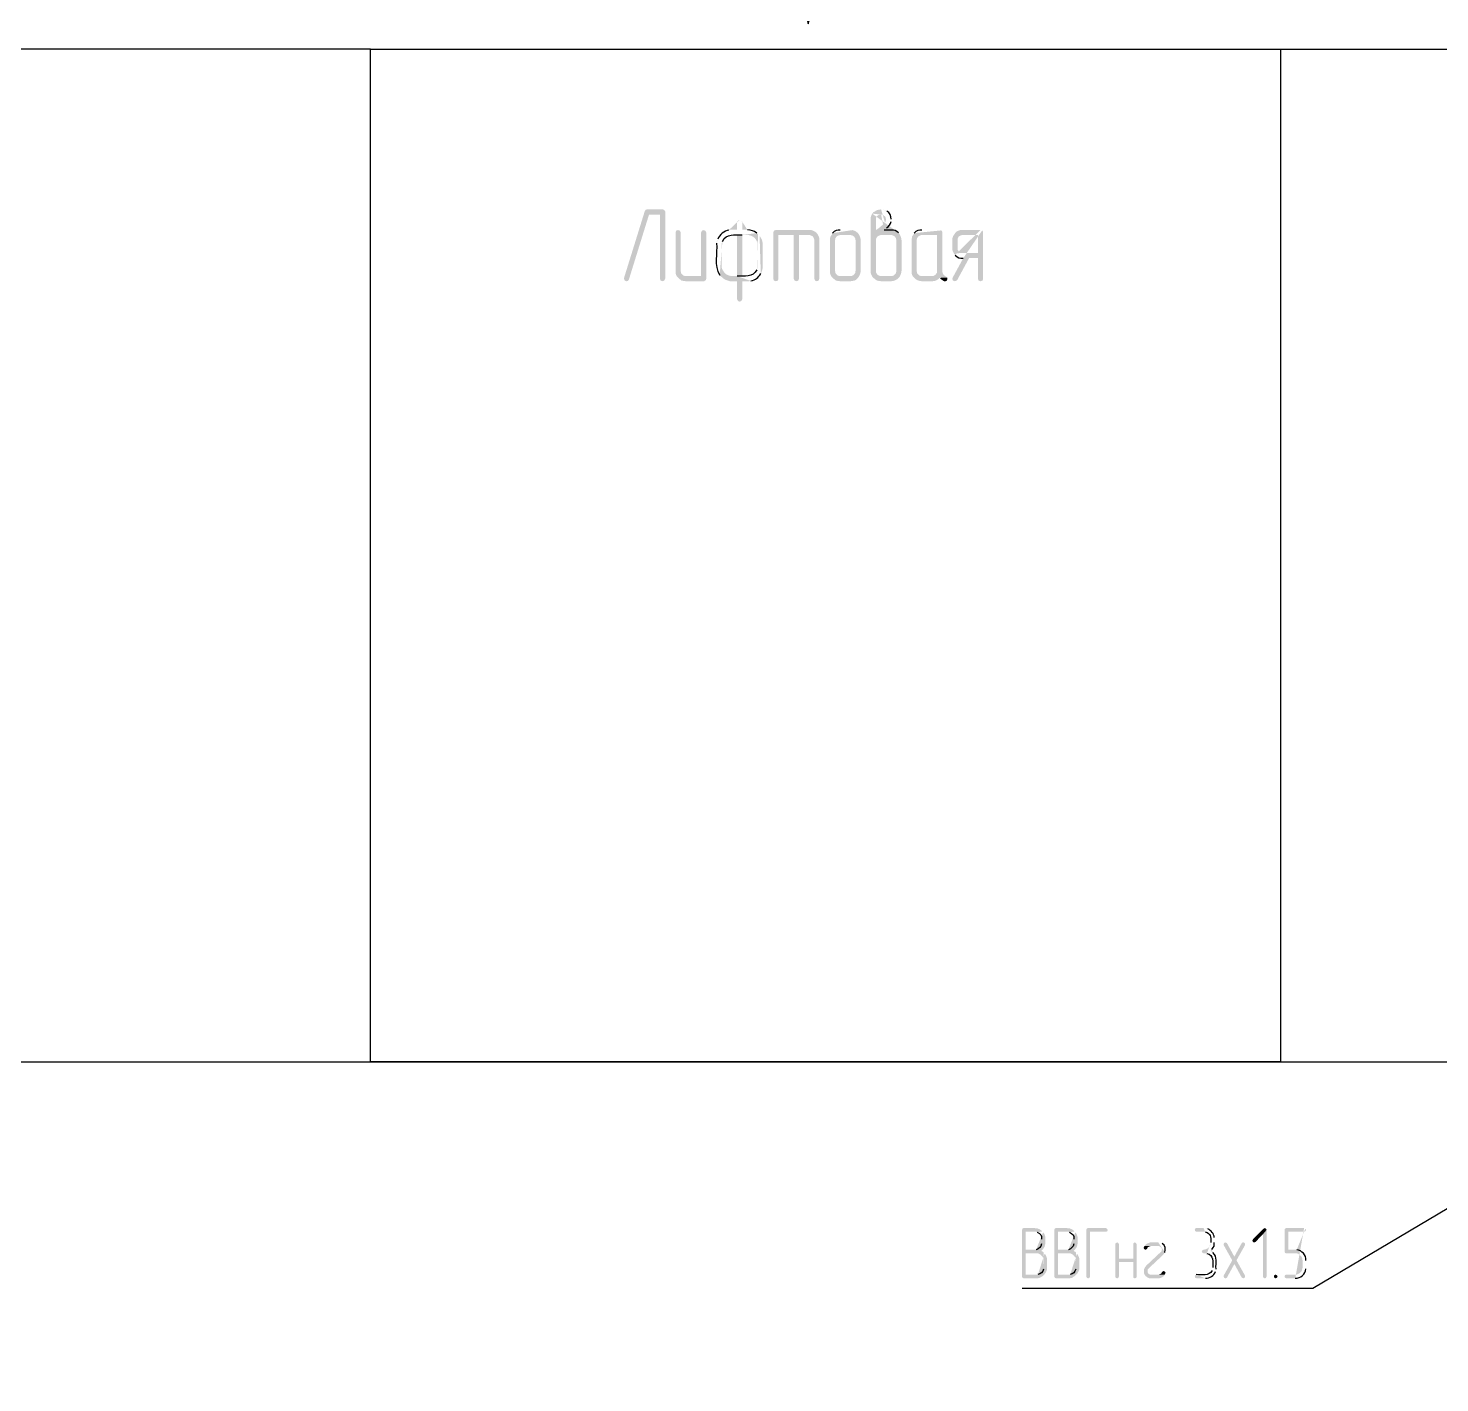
# Model space of a CAD drawing. Header units: millimetres. Extents: x -211 to 10565, y -2293 to 2244.
# Drawn here: x 4613.6 to 4711.6, y -226.1 to -132 of the extents above; entities that cross this region are included whole.
import ezdxf

# ---------------------------------------------------------------- set-up
doc = ezdxf.new("R2010")
doc.units = ezdxf.units.MM
doc.layers.add('PDF _Геометрия', color=7, linetype='Continuous')
doc.layers.add('PDF _Сплошная заливка', color=7, linetype='Continuous')

msp = doc.modelspace()

# ---------------------------------------------------------------- hatches: boundary and pattern name
at = {"layer": 'PDF _Сплошная заливка', "transparency": 33554559}
for points in [[(4657.629, -144.579), (4656.571, -144.579), (4656.465, -144.6), (4656.401, -144.706), (4654.962, -149.34), (4654.962, -149.403), (4655.005, -149.53), (4655.132, -149.573), (4655.238, -149.552), (4655.301, -149.446), (4656.698, -144.939), (4657.459, -144.939), (4657.819, -144.769), (4657.819, -144.727), (4657.756, -144.621)], [(4657.819, -144.769), (4657.459, -144.939), (4657.459, -149.403), (4657.502, -149.53), (4657.629, -149.573), (4657.756, -149.53), (4657.819, -149.403)], [(4658.708, -146.018), (4658.581, -146.06), (4658.539, -146.187), (4658.539, -149.001), (4658.581, -149.128), (4658.644, -149.255), (4659.258, -149.213), (4659.11, -149.192), (4659.004, -149.107), (4658.919, -149.001), (4658.898, -148.853), (4658.898, -146.187), (4658.835, -146.06)], [(4660.485, -146.018), (4660.379, -146.06), (4660.316, -146.187), (4660.316, -149.213), (4659.258, -149.213), (4658.644, -149.255), (4658.75, -149.361), (4658.962, -149.53), (4659.258, -149.573), (4660.528, -149.573), (4660.633, -149.509), (4660.676, -149.403), (4660.676, -146.187), (4660.612, -146.06)], [(4667.828, -146.018), (4665.479, -146.018), (4665.373, -146.06), (4665.331, -146.187), (4665.331, -149.403), (4665.373, -149.53), (4665.5, -149.573), (4665.627, -149.53), (4665.648, -149.53), (4665.691, -149.403), (4665.691, -146.356), (4667.828, -146.356), (4668.42, -146.314), (4668.336, -146.208), (4668.23, -146.124), (4668.103, -146.06), (4667.976, -146.018)], [(4667.109, -146.356), (4666.749, -146.356), (4666.749, -149.403), (4666.812, -149.53), (4666.939, -149.573), (4667.066, -149.53), (4667.109, -149.403)], [(4668.42, -146.314), (4667.828, -146.356), (4667.955, -146.399), (4668.082, -146.462), (4668.145, -146.589), (4668.188, -146.716), (4668.188, -149.403), (4668.23, -149.53), (4668.357, -149.573), (4668.484, -149.53), (4668.526, -149.403), (4668.526, -146.568), (4668.484, -146.441)], [(4669.394, -146.335), (4669.309, -146.462), (4669.267, -146.589), (4669.267, -149.001), (4669.309, -149.128), (4669.373, -149.255), (4669.986, -149.213), (4669.838, -149.192), (4669.732, -149.107), (4669.648, -149.001), (4669.627, -148.853), (4669.627, -146.716), (4669.648, -146.589), (4669.732, -146.462), (4669.838, -146.399), (4669.986, -146.356), (4670.685, -146.356)], [(4674.113, -146.314), (4673.52, -146.356), (4673.668, -146.399), (4673.774, -146.462), (4673.859, -146.589), (4673.88, -146.716), (4673.88, -148.853), (4673.859, -149.001), (4673.774, -149.107), (4673.668, -149.192), (4673.52, -149.213), (4672.822, -149.213), (4672.208, -149.255), (4672.314, -149.361), (4672.42, -149.446), (4672.547, -149.53), (4672.674, -149.552), (4672.822, -149.573), (4673.52, -149.573), (4673.668, -149.552), (4673.795, -149.509), (4673.922, -149.446), (4674.028, -149.361), (4674.113, -149.255), (4674.176, -149.128), (4674.218, -149.001), (4674.24, -148.853), (4674.24, -146.716), (4674.218, -146.568), (4674.176, -146.441)], [(4675.065, -146.335), (4674.98, -146.462), (4674.938, -146.716), (4674.938, -149.001), (4674.98, -149.128), (4675.044, -149.255), (4675.149, -149.361), (4675.255, -149.446), (4675.361, -149.509), (4675.509, -149.552), (4675.657, -149.573), (4676.398, -149.573), (4676.546, -149.552), (4676.673, -149.509), (4676.8, -149.425), (4676.885, -149.34), (4677.414, -149.319), (4677.308, -149.234), (4675.657, -149.213), (4675.509, -149.192), (4675.403, -149.107), (4675.319, -149.001), (4675.298, -148.853), (4675.298, -146.716), (4675.319, -146.589), (4675.403, -146.462), (4675.509, -146.399), (4675.657, -146.356), (4676.715, -146.356)], [(4677.9, -146.335), (4677.816, -146.462), (4677.773, -146.589), (4677.773, -147.393), (4677.816, -147.52), (4677.879, -147.647), (4678.472, -147.605), (4678.345, -147.584), (4678.218, -147.499), (4678.154, -147.393), (4678.133, -147.266), (4678.133, -146.716), (4678.154, -146.589), (4678.218, -146.462), (4678.345, -146.399), (4678.472, -146.356), (4679.551, -146.356)], [(4678.535, -147.965), (4677.795, -149.319), (4677.773, -149.403), (4677.816, -149.53), (4677.943, -149.573), (4678.027, -149.552), (4678.112, -149.488), (4678.937, -147.965), (4679.551, -147.965)], [(4677.414, -149.319), (4676.885, -149.34), (4676.948, -149.382), (4677.033, -149.467), (4677.096, -149.509), (4677.202, -149.573), (4677.266, -149.594), (4677.392, -149.53), (4677.435, -149.403)], [(4683.487, -215.361), (4682.725, -215.361), (4682.64, -215.403), (4682.619, -215.487), (4682.619, -218.746), (4682.661, -218.831), (4682.746, -218.852), (4683.698, -218.852), (4683.868, -218.81), (4683.952, -218.746), (4684.037, -218.704), (4684.121, -218.619), (4682.873, -218.598), (4682.873, -217.117), (4683.614, -217.117), (4684.121, -217.053), (4684.037, -216.99), (4683.952, -216.948), (4683.973, -216.926), (4682.873, -216.863), (4682.873, -215.614), (4683.487, -215.614), (4684.016, -215.593), (4683.952, -215.53), (4683.868, -215.466), (4683.783, -215.424), (4683.677, -215.382), (4683.592, -215.382)], [(4685.73, -215.361), (4684.968, -215.361), (4684.883, -215.403), (4684.862, -215.487), (4684.862, -218.746), (4684.904, -218.831), (4684.989, -218.852), (4685.941, -218.852), (4686.111, -218.81), (4686.195, -218.746), (4686.28, -218.704), (4686.364, -218.619), (4685.116, -218.598), (4685.116, -217.117), (4685.857, -217.117), (4686.364, -217.053), (4686.28, -216.99), (4686.195, -216.948), (4686.216, -216.926), (4685.116, -216.863), (4685.116, -215.614), (4685.73, -215.614), (4686.259, -215.593), (4686.195, -215.53), (4686.111, -215.466), (4686.026, -215.424), (4685.92, -215.382), (4685.835, -215.382)], [(4688.438, -215.361), (4687.19, -215.361), (4687.105, -215.403), (4687.084, -215.487), (4687.084, -218.746), (4687.126, -218.831), (4687.211, -218.852), (4687.296, -218.831), (4687.296, -218.81), (4687.338, -218.725), (4687.338, -215.614), (4688.459, -215.614), (4688.544, -215.572), (4688.565, -215.487), (4688.523, -215.403)], [(4699.484, -215.361), (4699.399, -215.403), (4698.659, -216.143), (4698.616, -216.228), (4698.659, -216.334), (4698.743, -216.355), (4698.828, -216.334), (4699.357, -215.784), (4699.611, -215.487), (4699.569, -215.403)], [(4699.611, -215.487), (4699.357, -215.784), (4699.357, -218.725), (4699.399, -218.831), (4699.484, -218.852), (4699.569, -218.831), (4699.569, -218.81), (4699.611, -218.725)], [(4689.221, -216.355), (4689.137, -216.397), (4689.094, -216.482), (4689.094, -218.725), (4689.137, -218.831), (4689.221, -218.852), (4689.306, -218.831), (4689.306, -218.81), (4689.348, -218.725), (4689.348, -217.73), (4690.343, -217.73), (4689.348, -217.477), (4689.348, -216.482), (4689.306, -216.397)], [(4690.448, -216.355), (4690.364, -216.397), (4690.343, -216.482), (4690.343, -217.477), (4689.348, -217.477), (4690.343, -217.73), (4690.343, -218.725), (4690.364, -218.831), (4690.448, -218.852), (4690.554, -218.831), (4690.554, -218.81), (4690.575, -218.725), (4690.575, -216.482), (4690.533, -216.397)], [(4691.126, -216.609), (4691.083, -216.694), (4691.062, -216.736), (4691.104, -216.821), (4691.189, -216.863), (4691.253, -216.842), (4691.316, -216.778), (4691.337, -216.715), (4691.422, -216.651), (4691.485, -216.63), (4691.57, -216.609), (4692.078, -216.609)], [(4696.754, -216.355), (4696.648, -216.397), (4696.627, -216.482), (4696.627, -216.546), (4697.22, -217.604), (4697.368, -217.857), (4697.876, -218.789), (4697.897, -218.81), (4697.982, -218.852), (4698.087, -218.81), (4698.109, -218.725), (4698.109, -218.662), (4697.516, -217.604), (4697.368, -217.35), (4696.86, -216.419), (4696.839, -216.397)], [(4697.982, -216.355), (4697.918, -216.376), (4697.876, -216.419), (4697.368, -217.35), (4697.516, -217.604), (4698.109, -216.546), (4698.109, -216.482), (4698.087, -216.397)], [(4697.22, -217.604), (4696.627, -218.662), (4696.627, -218.725), (4696.648, -218.81), (4696.754, -218.852), (4696.818, -218.831), (4696.86, -218.789), (4697.368, -217.857)], [(4692.459, -218.344), (4692.395, -218.365), (4692.332, -218.429), (4692.311, -218.492), (4692.226, -218.556), (4692.162, -218.577), (4692.078, -218.598), (4691.57, -218.598), (4692.522, -218.598), (4692.586, -218.471), (4692.543, -218.386)], [(4700.246, -218.598), (4700.33, -218.64), (4700.373, -218.725), (4700.33, -218.81), (4700.246, -218.852), (4700.14, -218.81), (4700.119, -218.725), (4700.14, -218.64), (4700.225, -218.598)]]:
    msp.add_hatch(color=256, dxfattribs=at).paths.add_polyline_path(points)
h = msp.add_hatch(color=256, dxfattribs=at)
h.paths.add_polyline_path([(4672.208, -144.875), (4672.145, -145.002), (4672.102, -145.129), (4672.102, -149.001), (4672.145, -149.128), (4672.208, -149.255), (4672.822, -149.213), (4672.674, -149.192), (4672.568, -149.107), (4672.483, -149.001), (4672.462, -148.853), (4672.462, -146.716), (4672.483, -146.589), (4672.568, -146.462), (4672.674, -146.399), (4672.822, -146.356), (4673.52, -146.356), (4674.113, -146.314), (4674.028, -146.208)], flags=0)
h.paths.add_polyline_path([(4673.033, -146.018), (4672.462, -146.018), (4672.462, -145.277), (4672.483, -145.129), (4672.568, -145.023), (4672.674, -144.96), (4672.822, -144.939)], flags=0)
h = msp.add_hatch(color=256, dxfattribs=at)
h.paths.add_polyline_path([(4672.822, -144.579), (4672.695, -144.6), (4672.568, -144.621), (4672.441, -144.685), (4672.314, -144.769), (4672.293, -144.769), (4672.208, -144.875), (4672.822, -144.939), (4672.949, -144.96), (4673.055, -145.044), (4673.076, -145.044), (4673.139, -145.15), (4673.16, -145.298), (4673.139, -145.425), (4673.076, -145.51), (4672.928, -145.658), (4672.822, -145.743), (4672.737, -145.827), (4672.462, -146.018), (4673.033, -146.018), (4673.203, -145.87)], flags=0)
h.paths.add_polyline_path([(4673.52, -145.425), (4673.52, -145.256)], flags=0)
h.paths.add_polyline_path([(4673.224, -144.706), (4673.097, -144.642), (4672.949, -144.6)], flags=0)
h = msp.add_hatch(color=256, dxfattribs=at)
h.paths.add_polyline_path([(4663.003, -145.298), (4662.876, -145.362), (4662.813, -145.468), (4662.813, -145.997), (4662.347, -145.997), (4662.242, -146.018)], flags=0)
h.paths.add_polyline_path([(4661.48, -146.653), (4661.416, -146.78), (4661.395, -146.928)], flags=0)
h.paths.add_polyline_path([(4661.607, -149.15), (4661.713, -149.255), (4662.453, -149.213), (4662.305, -149.192), (4662.178, -149.15), (4662.051, -149.086), (4661.945, -148.98), (4661.882, -148.896), (4661.797, -148.769), (4661.755, -148.642), (4661.755, -146.928), (4661.797, -146.801)], flags=0)
h.paths.add_polyline_path([(4663.173, -146.356), (4663.532, -146.356), (4664.273, -146.314), (4664.188, -146.229)], flags=0)
h.paths.add_polyline_path([(4663.532, -145.997), (4663.173, -145.997), (4663.173, -145.468), (4663.109, -145.341)], flags=0)
h = msp.add_hatch(color=256, dxfattribs=at)
h.paths.add_polyline_path([(4670.685, -146.018), (4669.986, -146.018)], flags=0)
h.paths.add_polyline_path([(4669.457, -146.229), (4669.394, -146.335), (4670.685, -146.356), (4670.833, -146.399), (4670.939, -146.462), (4671.023, -146.589), (4671.044, -146.716), (4671.044, -148.853), (4671.023, -149.001), (4670.939, -149.107), (4670.833, -149.192), (4670.685, -149.213), (4669.986, -149.213), (4669.373, -149.255), (4669.478, -149.361), (4669.69, -149.53), (4669.838, -149.552), (4669.986, -149.573), (4670.685, -149.573), (4670.833, -149.552), (4670.96, -149.53), (4671.087, -149.467), (4671.192, -149.361), (4671.277, -149.255), (4671.341, -149.128), (4671.383, -149.001), (4671.404, -148.853), (4671.404, -146.716), (4671.383, -146.568), (4671.341, -146.441), (4671.277, -146.314), (4671.192, -146.208), (4671.087, -146.124), (4670.96, -146.06), (4670.833, -146.018)], flags=0)
h = msp.add_hatch(color=256, dxfattribs=at)
h.paths.add_polyline_path([(4676.885, -146.018), (4675.657, -146.018)], flags=0)
h.paths.add_polyline_path([(4675.128, -146.229), (4675.065, -146.335), (4676.715, -146.356), (4676.715, -148.853), (4676.694, -149.001), (4676.61, -149.107), (4676.504, -149.192), (4676.356, -149.213), (4675.657, -149.213), (4677.308, -149.234), (4677.223, -149.171), (4677.139, -149.086), (4677.096, -149.001), (4677.075, -148.853), (4677.075, -146.145), (4677.012, -146.039)], flags=0)
h = msp.add_hatch(color=256, dxfattribs=at)
h.paths.add_polyline_path([(4679.72, -146.018), (4678.324, -146.018), (4678.197, -146.06), (4678.07, -146.124), (4677.964, -146.229), (4677.9, -146.335), (4679.551, -146.356), (4679.551, -147.605), (4678.472, -147.605), (4677.879, -147.647), (4677.964, -147.753)], flags=0)
h.paths.add_polyline_path([(4678.535, -147.965), (4679.551, -147.965), (4679.551, -149.403), (4679.593, -149.53), (4679.72, -149.573), (4679.847, -149.53), (4679.868, -149.53), (4679.911, -149.403), (4679.911, -146.145), (4679.847, -146.039)], flags=0)
h = msp.add_hatch(color=256, dxfattribs=at)
h.paths.add_polyline_path([(4664.273, -146.314), (4663.532, -146.356), (4663.681, -146.378), (4663.807, -146.42), (4663.934, -146.483), (4664.04, -146.568), (4664.125, -146.674), (4664.188, -146.801), (4664.231, -146.928), (4664.231, -148.642), (4664.188, -148.769)], flags=0)
h.paths.add_polyline_path([(4662.813, -149.213), (4662.453, -149.213), (4661.713, -149.255), (4661.924, -149.425), (4662.051, -149.488), (4662.305, -149.573), (4662.813, -149.573), (4662.813, -150.821), (4662.876, -150.948), (4663.003, -150.991), (4663.109, -150.948), (4663.173, -150.821), (4663.173, -149.573), (4663.638, -149.573), (4663.765, -149.552)], flags=0)
h.paths.add_polyline_path([(4664.463, -149.044), (4664.527, -148.917), (4664.569, -148.79), (4664.59, -148.642), (4664.59, -146.928), (4664.569, -146.801), (4664.527, -146.653), (4664.463, -146.547), (4664.379, -146.42)], flags=0)
h = msp.add_hatch(color=256, dxfattribs=at)
h.paths.add_polyline_path([(4684.016, -215.593), (4683.487, -215.614), (4683.592, -215.614), (4683.677, -215.657)], flags=0)
h.paths.add_polyline_path([(4683.973, -216.122), (4683.973, -216.461)], flags=0)
h.paths.add_polyline_path([(4683.592, -216.863), (4682.873, -216.863), (4683.973, -216.926), (4684.058, -216.842), (4684.121, -216.757), (4684.164, -216.694), (4684.185, -216.651), (4684.206, -216.567), (4684.227, -216.461), (4684.227, -215.953), (4684.185, -215.826), (4684.143, -215.741), (4684.079, -215.657)], flags=0)
h = msp.add_hatch(color=256, dxfattribs=at)
h.paths.add_polyline_path([(4686.259, -215.593), (4685.73, -215.614), (4685.835, -215.614), (4685.92, -215.657)], flags=0)
h.paths.add_polyline_path([(4686.216, -216.122), (4686.216, -216.461)], flags=0)
h.paths.add_polyline_path([(4685.835, -216.863), (4685.116, -216.863), (4686.216, -216.926), (4686.301, -216.842), (4686.364, -216.757), (4686.407, -216.694), (4686.428, -216.651), (4686.449, -216.567), (4686.47, -216.461), (4686.47, -215.953), (4686.428, -215.826), (4686.386, -215.741), (4686.322, -215.657)], flags=0)
h = msp.add_hatch(color=256, dxfattribs=at)
h.paths.add_polyline_path([(4695.231, -215.361), (4694.723, -215.361), (4694.638, -215.403), (4694.617, -215.487), (4694.638, -215.572), (4694.744, -215.614), (4695.337, -215.614)], flags=0)
h.paths.add_polyline_path([(4695.739, -216.355), (4695.717, -216.461), (4695.696, -216.546), (4695.654, -216.63), (4695.59, -216.715), (4695.506, -216.778), (4695.421, -216.821), (4695.337, -216.842), (4695.231, -216.863), (4695.146, -216.905), (4695.104, -216.99), (4695.146, -217.075), (4695.231, -217.117), (4695.463, -217.117)], flags=0)
h.paths.add_polyline_path([(4695.866, -218.111), (4695.844, -218.196), (4695.823, -218.302)], flags=0)
h.paths.add_polyline_path([(4694.723, -218.598), (4694.638, -218.64), (4694.617, -218.725), (4694.638, -218.81), (4694.744, -218.852), (4695.358, -218.852)], flags=0)
h.paths.add_polyline_path([(4696.056, -218.386), (4696.098, -218.217)], flags=0)
h.paths.add_polyline_path([(4695.866, -217.053), (4695.781, -216.99), (4695.696, -216.948), (4695.739, -216.926), (4695.802, -216.842)], flags=0)
h.paths.add_polyline_path([(4695.971, -216.355), (4695.971, -216.017)], flags=0)
h.paths.add_polyline_path([(4695.527, -215.424), (4695.442, -215.382), (4695.337, -215.382)], flags=0)
h = msp.add_hatch(color=256, dxfattribs=at)
h.paths.add_polyline_path([(4702.214, -215.361), (4700.965, -215.361), (4700.881, -215.403), (4700.859, -215.487), (4700.859, -217.011), (4700.902, -217.096), (4700.986, -217.117), (4701.706, -217.117), (4701.79, -217.138), (4701.96, -217.265), (4702.023, -217.328), (4702.066, -217.413), (4702.087, -217.498), (4702.108, -217.604), (4702.108, -218.111), (4702.087, -218.196), (4702.066, -218.302), (4702.023, -218.386), (4701.96, -218.45), (4701.875, -218.513), (4701.79, -218.556), (4701.706, -218.598), (4700.965, -218.598), (4700.881, -218.64), (4700.859, -218.725), (4700.881, -218.81), (4700.986, -218.852), (4701.6, -218.852)], flags=0)
h.paths.add_polyline_path([(4702.341, -218.196), (4702.341, -217.604)], flags=0)
h.paths.add_polyline_path([(4701.706, -216.863), (4701.113, -216.863), (4701.113, -215.614), (4702.235, -215.614), (4702.319, -215.572), (4702.341, -215.487), (4702.298, -215.403)], flags=0)
h = msp.add_hatch(color=256, dxfattribs=at)
h.paths.add_polyline_path([(4692.078, -216.355), (4691.549, -216.355), (4691.464, -216.376), (4691.358, -216.419), (4691.274, -216.461), (4691.189, -216.524), (4691.126, -216.609), (4692.078, -216.609), (4692.184, -216.63), (4692.311, -216.757), (4692.332, -216.863), (4692.311, -216.969), (4692.247, -217.032), (4691.231, -217.984), (4691.231, -218.006), (4691.168, -218.069), (4691.126, -218.154), (4691.083, -218.26), (4691.083, -218.45), (4691.104, -218.535), (4691.147, -218.619), (4691.21, -218.704), (4691.231, -218.704), (4691.295, -218.767), (4691.38, -218.81), (4691.464, -218.852), (4692.141, -218.852), (4692.226, -218.831), (4692.289, -218.81), (4692.374, -218.767), (4692.395, -218.746), (4692.48, -218.683), (4692.522, -218.598), (4691.57, -218.598), (4691.464, -218.577), (4691.401, -218.535), (4691.337, -218.429), (4691.337, -218.26), (4691.401, -218.175), (4692.416, -217.223), (4692.543, -217.053)], flags=0)
h.paths.add_polyline_path([(4692.353, -216.44), (4692.268, -216.397), (4692.184, -216.376)], flags=0)
h = msp.add_hatch(color=256, dxfattribs=at)
h.paths.add_polyline_path([(4684.121, -217.053), (4683.614, -217.117), (4683.698, -217.117), (4683.783, -217.138), (4683.889, -217.201), (4684.016, -217.328), (4684.079, -217.413), (4684.1, -217.519), (4684.1, -218.217)], flags=0)
h.paths.add_polyline_path([(4683.719, -218.598), (4682.873, -218.598), (4684.121, -218.619), (4684.185, -218.556), (4684.248, -218.471), (4684.333, -218.302), (4684.354, -218.196), (4684.354, -217.498), (4684.333, -217.413), (4684.291, -217.307), (4684.248, -217.223), (4684.185, -217.138)], flags=0)
h = msp.add_hatch(color=256, dxfattribs=at)
h.paths.add_polyline_path([(4686.364, -217.053), (4685.857, -217.117), (4685.941, -217.117), (4686.026, -217.138), (4686.132, -217.201), (4686.259, -217.328), (4686.322, -217.413), (4686.343, -217.519), (4686.343, -218.217)], flags=0)
h.paths.add_polyline_path([(4685.962, -218.598), (4685.116, -218.598), (4686.364, -218.619), (4686.428, -218.556), (4686.491, -218.471), (4686.576, -218.302), (4686.597, -218.196), (4686.597, -217.498), (4686.576, -217.413), (4686.534, -217.307), (4686.491, -217.223), (4686.428, -217.138)], flags=0)

# ---------------------------------------------------------------- linework, layer by layer
at = {"layer": 'PDF _Геометрия', "lineweight": 25}
for points in [[(4528.825, -203.807), (4830.763, -203.807), (4830.763, -275.731), (4668.442, -275.731), (4667.764, -278.228), (4666.537, -273.234), (4665.797, -275.731), (4528.825, -275.731), (4528.825, -203.426), (4526.328, -202.685), (4531.343, -201.458), (4528.825, -200.781), (4528.825, -129.195), (4665.86, -129.195), (4666.537, -126.677), (4667.764, -131.692), (4668.505, -129.195), (4830.763, -129.195), (4830.763, -201.162), (4833.281, -201.86), (4828.287, -203.066), (4830.763, -203.807)], [(4637.336, -133.449), (4529.058, -133.449)], [(4700.563, -133.449), (4830.763, -133.449)], [(4714.889, -212.398), (4702.827, -219.55), (4682.619, -219.55)]]:
    msp.add_lwpolyline(points, dxfattribs=at)
msp.add_lwpolyline([(4637.336, -203.807), (4637.336, -133.449), (4700.563, -133.449), (4700.563, -203.807)], close=True, dxfattribs=at)
for points in [[(4673.52, -145.256), (4673.502, -145.042), (4673.426, -144.813), (4673.224, -144.706)], [(4662.242, -146.018), (4661.921, -146.072), (4661.581, -146.344), (4661.48, -146.653)], [(4664.188, -146.229), (4663.945, -146.052), (4663.821, -146.033), (4663.532, -145.997)], [(4669.986, -146.018), (4669.806, -145.986), (4669.563, -146.079), (4669.457, -146.229)], [(4674.028, -146.208), (4673.707, -145.905), (4673.451, -146.06), (4673.033, -146.018)], [(4673.203, -145.87), (4673.346, -145.777), (4673.497, -145.598), (4673.52, -145.425)], [(4675.657, -146.018), (4675.477, -145.986), (4675.234, -146.079), (4675.128, -146.229)], [(4661.395, -146.928), (4661.462, -147.638), (4661.184, -148.502), (4661.607, -149.15)], [(4661.797, -146.801), (4662.118, -146.21), (4662.607, -146.381), (4663.173, -146.356)], [(4677.964, -147.753), (4678.179, -147.942), (4678.252, -147.979), (4678.535, -147.965)], [(4664.188, -148.769), (4663.93, -149.334), (4663.32, -149.205), (4662.813, -149.213)], [(4663.765, -149.552), (4664.114, -149.483), (4664.275, -149.32), (4664.463, -149.044)], [(4683.677, -215.657), (4683.896, -215.759), (4683.991, -215.872), (4683.973, -216.122)], [(4685.92, -215.657), (4686.139, -215.76), (4686.234, -215.872), (4686.216, -216.122)], [(4695.337, -215.614), (4695.738, -215.79), (4695.735, -215.922), (4695.739, -216.355)], [(4695.971, -216.017), (4695.951, -215.753), (4695.765, -215.527), (4695.527, -215.424)], [(4683.973, -216.461), (4683.919, -216.712), (4683.802, -216.764), (4683.592, -216.863)], [(4686.216, -216.461), (4686.162, -216.712), (4686.045, -216.764), (4685.835, -216.863)], [(4692.543, -217.053), (4692.6, -216.835), (4692.572, -216.564), (4692.353, -216.44)], [(4695.802, -216.842), (4695.983, -216.586), (4695.974, -216.657), (4695.971, -216.355)], [(4695.463, -217.117), (4695.946, -217.21), (4695.876, -217.741), (4695.866, -218.111)], [(4696.098, -218.217), (4696.061, -217.695), (4696.222, -217.431), (4695.866, -217.053)], [(4702.341, -217.604), (4702.362, -217.236), (4702.058, -216.917), (4701.706, -216.863)], [(4684.1, -218.217), (4684.064, -218.452), (4683.905, -218.505), (4683.719, -218.598)], [(4686.343, -218.217), (4686.307, -218.452), (4686.148, -218.505), (4685.962, -218.598)], [(4695.823, -218.302), (4695.616, -218.731), (4695.101, -218.585), (4694.723, -218.598)], [(4695.358, -218.852), (4695.654, -218.861), (4695.953, -218.661), (4696.056, -218.386)], [(4701.6, -218.852), (4701.958, -218.857), (4702.314, -218.564), (4702.341, -218.196)]]:
    msp.add_open_spline(points, degree=3, dxfattribs=at)
at = {"layer": 'PDF _Сплошная заливка', "lineweight": 25, "transparency": 33554559}
msp.add_solid([(4663.173, -149.213), (4663.173, -146.356), (4662.813, -149.213), (4662.813, -146.356)], dxfattribs=at)

doc.saveas('drawing.dxf')
